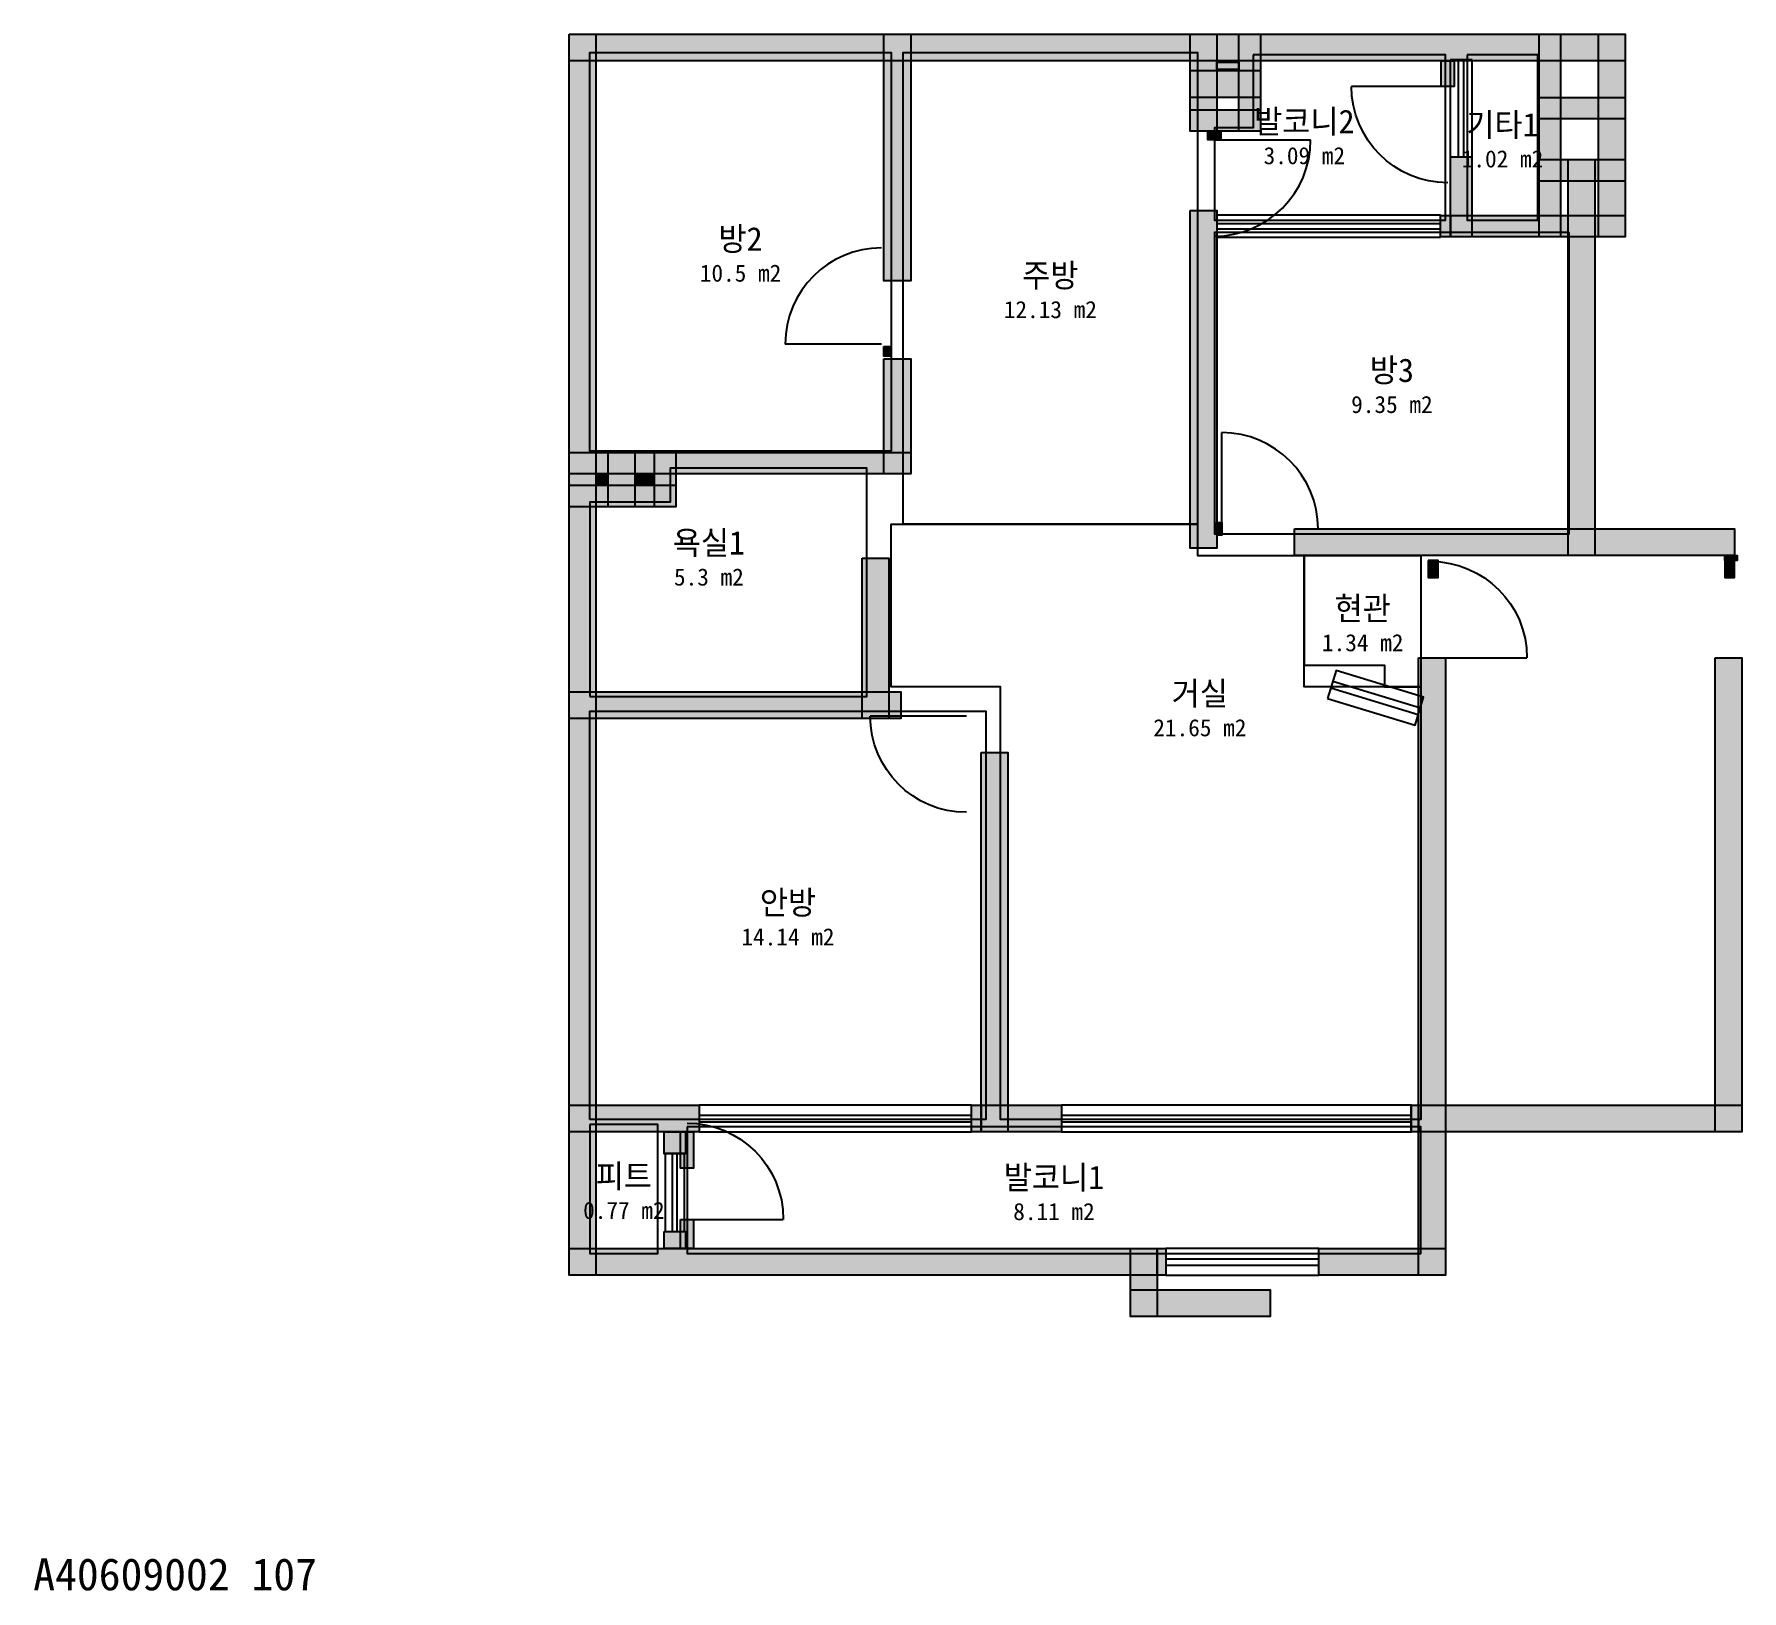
# Model space of a CAD drawing. Header units: millimetres. Extents: x 9 to 15977, y -905 to 13648.
import ezdxf
from ezdxf.enums import TextEntityAlignment as Align

# ---------------------------------------------------------------- set-up
doc = ezdxf.new("R2010")
doc.units = ezdxf.units.MM
for name, color, linetype in [('A-ANNO-TEXT', 7, 'Continuous'), ('A-AREA', 9, 'Continuous'), ('A-AREA-IDEN', 7, 'Continuous'), ('A-DOOR', 4, 'Continuous'), ('A-GLAZ', 5, 'Continuous'), ('A-WALL-EXTR', 7, 'Continuous'), ('A-WALL-PATT', 8, 'Continuous'), ('A-WALL-PRTN', 8, 'Continuous'), ('A-WALL-STRC', 7, 'Continuous')]:
    doc.layers.add(name, color=color, linetype=linetype)

# ---------------------------------------------------------------- blocks, each defined once
blk = doc.blocks.new('JJ-DOOR-SWING')
blk.add_line((0, 0), (0, 1000))
blk.add_arc((0, 0), 1000, 0, 90)
at = {"flags": 1}
for tag, p in [('WIDTH', (0, -150)), ('TYPE', (0, -250))]:
    blk.add_attdef(tag, p, '', height=80, dxfattribs=at)
blk = doc.blocks.new('JJ-WIN-DOUBLE')
for p, q in [((1000, 500), (0, 500)), ((0, 500), (0, -500)), ((1000, -500), (1000, 500)), ((0, 120), (1000, 120)), ((0, -120), (1000, -120)), ((0, -500), (1000, -500))]:
    blk.add_line(p, q)
at = {"flags": 1}
for tag, p in [('WIDTH', (0, -700)), ('TYPE', (0, -800))]:
    blk.add_attdef(tag, p, '', height=80, dxfattribs=at)

msp = doc.modelspace()

# ---------------------------------------------------------------- linework, layer by layer
at = {"layer": 'A-AREA'}
for points in [[(8023, 9750), (5205, 9750), (5205, 13477), (8023, 13477)], [(10886, 9068), (8136, 9068), (8136, 13477), (10886, 13477)], [(11409, 13455), (11409, 12773), (11045, 12773), (11045, 11909), (13205, 11909), (13205, 13455)], [(13409, 13455), (13409, 11909), (14068, 11909), (14068, 13455)], [(14364, 11795), (11045, 11795), (11045, 8977), (14364, 8977)], [(5205, 7455), (7795, 7455), (7795, 9591), (5955, 9591), (5955, 9273), (5205, 9273)], [(11886, 8773), (11886, 7750), (12636, 7750), (12636, 7545), (12977, 7545), (12977, 3500), (9045, 3500), (9045, 7545), (8023, 7545), (8023, 9068), (10886, 9068), (10886, 8773)], [(12977, 7545), (11886, 7545), (11886, 8773), (12977, 8773)], [(5205, 3500), (5205, 7318), (8909, 7318), (8909, 3500)], [(5205, 3455), (5205, 2250), (5841, 2250), (5841, 3455)], [(6114, 3432), (6114, 2250), (12977, 2250), (12977, 3432)]]:
    msp.add_lwpolyline(points, close=True, dxfattribs=at)
at = {"layer": 'A-GLAZ'}
for p, q in [((12134, 7537), (12952, 7287)), ((12153, 7600), (12971, 7350))]:
    msp.add_line(p, q, dxfattribs=at)
msp.add_lwpolyline([(12103, 7438), (12921, 7188), (13001, 7449), (12183, 7699)], close=True, dxfattribs=at)
at = {"layer": 'A-WALL-EXTR'}
for points in [[(5011, 13648), (14886, 13648), (14886, 13398), (5011, 13398)], [(5011, 13648), (5261, 13648), (5261, 2045), (5011, 2045)], [(7955, 13648), (8205, 13648), (8205, 11341), (7955, 11341)], [(10818, 13648), (11068, 13648), (11068, 12741), (10818, 12741)], [(14636, 13648), (14886, 13648), (14886, 11752), (14636, 11752)], [(10818, 13307), (11475, 13307), (11475, 13057), (10818, 13057)], [(11068, 13386), (11273, 13386), (11273, 13318), (11068, 13318)], [(11068, 13386), (11273, 13386), (11273, 13318), (11068, 13318)], [(14352, 12475), (14602, 12475), (14602, 8773), (14352, 8773)], [(10818, 12000), (11068, 12000), (11068, 8841), (10818, 8841)], [(7955, 10727), (8023, 10727), (8023, 10636), (7955, 10636)], [(7955, 10614), (8205, 10614), (8205, 9536), (7955, 9536)], [(5375, 9736), (5625, 9736), (5625, 9230), (5375, 9230)], [(5273, 9523), (5364, 9523), (5364, 9432), (5273, 9432)], [(5273, 9523), (5364, 9523), (5364, 9432), (5273, 9432)], [(5636, 9523), (5795, 9523), (5795, 9432), (5636, 9432)], [(5636, 9523), (5795, 9523), (5795, 9432), (5636, 9432)], [(11795, 9023), (15909, 9023), (15909, 8773), (11795, 8773)], [(7750, 8750), (8000, 8750), (8000, 7250), (7750, 7250)], [(13045, 8727), (13045, 8568), (13136, 8568), (13136, 8727)], [(15818, 8773), (15932, 8773), (15932, 8727), (15818, 8727)], [(15818, 8727), (15818, 8568), (15909, 8568), (15909, 8727)], [(12955, 7818), (13205, 7818), (13205, 2045), (12955, 2045)], [(15727, 7818), (15977, 7818), (15977, 3386), (15727, 3386)], [(5011, 7500), (8114, 7500), (8114, 7250), (5011, 7250)], [(8864, 6932), (9114, 6932), (9114, 3386), (8864, 3386)], [(5011, 3636), (6227, 3636), (6227, 3386), (5011, 3386)], [(8773, 3636), (9614, 3636), (9614, 3386), (8773, 3386)], [(8773, 3636), (8864, 3636), (8864, 3386), (8773, 3386)], [(12886, 3636), (15977, 3636), (15977, 3386), (12886, 3386)], [(12886, 3636), (12955, 3636), (12955, 3386), (12886, 3386)], [(5011, 2295), (10591, 2295), (10591, 2045), (5011, 2045)], [(10261, 2295), (10511, 2295), (10511, 1659), (10261, 1659)], [(10511, 2295), (10591, 2295), (10591, 2045), (10511, 2045)], [(12023, 2295), (13205, 2295), (13205, 2045), (12023, 2045)], [(10261, 1909), (11568, 1909), (11568, 1659), (10261, 1659)]]:
    msp.add_lwpolyline(points, close=True, dxfattribs=at)
at = {"layer": 'A-WALL-PATT', "color": 8}
for points in [[(5011, 13648), (14886, 13648), (5011, 13398), (14886, 13398)], [(5011, 13648), (5261, 13648), (5011, 2045), (5261, 2045)], [(7955, 13648), (8205, 13648), (7955, 11341), (8205, 11341)], [(10818, 13648), (11068, 13648), (10818, 12741), (11068, 12741)], [(11275, 13648), (11475, 13648), (11275, 12741), (11475, 12741)], [(14082, 13648), (14282, 13648), (14082, 11752), (14282, 11752)], [(14636, 13648), (14886, 13648), (14636, 11752), (14886, 11752)], [(10818, 13307), (11475, 13307), (10818, 13057), (11475, 13057)], [(11068, 13386), (11068, 13318), (11273, 13318)], [(11273, 13318), (11273, 13386), (11068, 13386)], [(11068, 13386), (11068, 13318), (11273, 13318)], [(11273, 13318), (11273, 13386), (11068, 13386)], [(13167, 13398), (13287, 13398), (13167, 13159), (13287, 13159)], [(10818, 12941), (11475, 12941), (10818, 12741), (11475, 12741)], [(14082, 13055), (14886, 13055), (14082, 12855), (14886, 12855)], [(10985, 12741), (11105, 12741), (10985, 12659), (11105, 12659)], [(13252, 12500), (13452, 12500), (13252, 11752), (13452, 11752)], [(14082, 12475), (14886, 12475), (14082, 12275), (14886, 12275)], [(14352, 12475), (14602, 12475), (14352, 8773), (14602, 8773)], [(10818, 12000), (11068, 12000), (10818, 8841), (11068, 8841)], [(13159, 11952), (14886, 11952), (13159, 11752), (14886, 11752)], [(13159, 11952), (13252, 11952), (13159, 11752), (13252, 11752)], [(7955, 10727), (7955, 10636), (8023, 10636)], [(8023, 10636), (8023, 10727), (7955, 10727)], [(7955, 10614), (8205, 10614), (7955, 9536), (8205, 9536)], [(5011, 9736), (8205, 9736), (5011, 9536), (8205, 9536)], [(5375, 9736), (5625, 9736), (5375, 9230), (5625, 9230)], [(5809, 9736), (6009, 9736), (5809, 9230), (6009, 9230)], [(5011, 9430), (6009, 9430), (5011, 9230), (6009, 9230)], [(5273, 9523), (5273, 9432), (5364, 9432)], [(5364, 9432), (5364, 9523), (5273, 9523)], [(5273, 9523), (5273, 9432), (5364, 9432)], [(5364, 9432), (5364, 9523), (5273, 9523)], [(5636, 9523), (5636, 9432), (5795, 9432)], [(5795, 9432), (5795, 9523), (5636, 9523)], [(5636, 9523), (5636, 9432), (5795, 9432)], [(5795, 9432), (5795, 9523), (5636, 9523)], [(11068, 9083), (11114, 9083), (11068, 8963), (11114, 8963)], [(11795, 9023), (15909, 9023), (11795, 8773), (15909, 8773)], [(7750, 8750), (8000, 8750), (7750, 7250), (8000, 7250)], [(13136, 8727), (13045, 8727), (13045, 8568)], [(13045, 8568), (13136, 8568), (13136, 8727)], [(15818, 8773), (15818, 8727), (15932, 8727)], [(15932, 8727), (15932, 8773), (15818, 8773)], [(15909, 8727), (15818, 8727), (15818, 8568)], [(15818, 8568), (15909, 8568), (15909, 8727)], [(12955, 7818), (13205, 7818), (12955, 2045), (13205, 2045)], [(15727, 7818), (15977, 7818), (15727, 3386), (15977, 3386)], [(5011, 7500), (8114, 7500), (5011, 7250), (8114, 7250)], [(8864, 6932), (9114, 6932), (8864, 3386), (9114, 3386)], [(5011, 3636), (6227, 3636), (5011, 3386), (6227, 3386)], [(8773, 3636), (9614, 3636), (8773, 3386), (9614, 3386)], [(8773, 3636), (8864, 3636), (8773, 3386), (8864, 3386)], [(12886, 3636), (15977, 3636), (12886, 3386), (15977, 3386)], [(12886, 3636), (12955, 3636), (12886, 3386), (12955, 3386)], [(5900, 3386), (6100, 3386), (5900, 3182), (6100, 3182)], [(6054, 3386), (6174, 3386), (6054, 3045), (6174, 3045)], [(6054, 2568), (6174, 2568), (6054, 2295), (6174, 2295)], [(5900, 2455), (6100, 2455), (5900, 2295), (6100, 2295)], [(5011, 2295), (10591, 2295), (5011, 2045), (10591, 2045)], [(10261, 2295), (10511, 2295), (10261, 1659), (10511, 1659)], [(10511, 2295), (10591, 2295), (10511, 2045), (10591, 2045)], [(12023, 2295), (13205, 2295), (12023, 2045), (13205, 2045)], [(10261, 1909), (11568, 1909), (10261, 1659), (11568, 1659)]]:
    msp.add_solid(points, dxfattribs=at)
at = {"layer": 'A-WALL-PRTN'}
for points in [[(13167, 13398), (13287, 13398), (13287, 13159), (13167, 13159)], [(10985, 12741), (11105, 12741), (11105, 12659), (10985, 12659)], [(11068, 9083), (11114, 9083), (11114, 8963), (11068, 8963)], [(6054, 3386), (6174, 3386), (6174, 3045), (6054, 3045)], [(6054, 2568), (6174, 2568), (6174, 2295), (6054, 2295)]]:
    msp.add_lwpolyline(points, close=True, dxfattribs=at)
at = {"layer": 'A-WALL-STRC'}
for points in [[(11275, 13648), (11475, 13648), (11475, 12741), (11275, 12741)], [(14082, 13648), (14282, 13648), (14282, 11752), (14082, 11752)], [(10818, 12941), (11475, 12941), (11475, 12741), (10818, 12741)], [(14082, 13055), (14886, 13055), (14886, 12855), (14082, 12855)], [(13252, 12500), (13452, 12500), (13452, 11752), (13252, 11752)], [(14082, 12475), (14886, 12475), (14886, 12275), (14082, 12275)], [(13159, 11952), (14886, 11952), (14886, 11752), (13159, 11752)], [(13159, 11952), (13252, 11952), (13252, 11752), (13159, 11752)], [(5011, 9736), (8205, 9736), (8205, 9536), (5011, 9536)], [(5809, 9736), (6009, 9736), (6009, 9230), (5809, 9230)], [(5011, 9430), (6009, 9430), (6009, 9230), (5011, 9230)], [(5900, 3386), (6100, 3386), (6100, 3182), (5900, 3182)], [(5900, 2455), (6100, 2455), (6100, 2295), (5900, 2295)]]:
    msp.add_lwpolyline(points, close=True, dxfattribs=at)

# ---------------------------------------------------------------- block references
at = {"layer": 'A-DOOR', "xscale": 0.9}
for p, yscale, rotation in [((13227, 13159), -0.9, -90), ((11045, 12659), 0.9, -90), ((7932, 10750), 0.9, 90), ((13068, 7818), -0.9, 90), ((8727, 7273), -0.9, -90), ((6114, 2568), -0.9, 90)]:
    msp.add_blockref('JJ-DOOR-SWING', p, dxfattribs=dict(at, yscale=yscale, rotation=rotation))
at = {"layer": 'A-DOOR', "xscale": 0.9, "yscale": 0.9}
msp.add_blockref('JJ-DOOR-SWING', (11114, 9023), dxfattribs=at)
at = {"layer": 'A-GLAZ', "rotation": 90}
for p, xscale, yscale in [((13352, 12500), 0.9090909090909081, 0.2045454545454545), ((6000, 2455), 0.7272727272727271, 0.1818181818181818)]:
    msp.add_blockref('JJ-WIN-DOUBLE', p, dxfattribs=dict(at, xscale=xscale, yscale=yscale))
at = {"layer": 'A-GLAZ'}
for p, xscale, yscale in [((11068, 11852), 2.09090909090909, 0.2045454545454545), ((6227, 3511), 2.545454545454545, 0.25), ((9614, 3511), 3.272727272727272, 0.25), ((10591, 2170), 1.431818181818182, 0.25)]:
    msp.add_blockref('JJ-WIN-DOUBLE', p, dxfattribs=dict(at, xscale=xscale, yscale=yscale))

# ---------------------------------------------------------------- texts
at = {"layer": 'A-ANNO-TEXT'}
msp.add_text('A40609002 107', height=300, dxfattribs=at).set_placement((0, -900))
at = {"layer": 'A-AREA-IDEN'}
for s, height, p in [('발코니2', 220, (11886, 12832)), ('기타1', 220, (13739, 12802)), ('3.09 m2', 160, (11886, 12512)), ('1.02 m2', 160, (13739, 12482)), ('방2', 220, (6614, 11734)), ('주방', 220, (9511, 11393)), ('10.5 m2', 160, (6614, 11414)), ('12.13 m2', 160, (9511, 11073)), ('방3', 220, (12705, 10506)), ('9.35 m2', 160, (12705, 10186)), ('욕실1', 220, (6318, 8893)), ('5.3 m2', 160, (6318, 8573)), ('현관', 220, (12432, 8279)), ('1.34 m2', 160, (12432, 7959)), ('거실', 220, (10909, 7484)), ('21.65 m2', 160, (10909, 7164)), ('안방', 220, (7057, 5529)), ('14.14 m2', 160, (7057, 5209)), ('피트', 220, (5523, 2972)), ('발코니1', 220, (9545, 2961)), ('0.77 m2', 160, (5523, 2652)), ('8.11 m2', 160, (9545, 2641))]:
    msp.add_text(s, height=height, dxfattribs=at).set_placement(p, align=Align.MIDDLE_CENTER)

doc.saveas('drawing.dxf')
